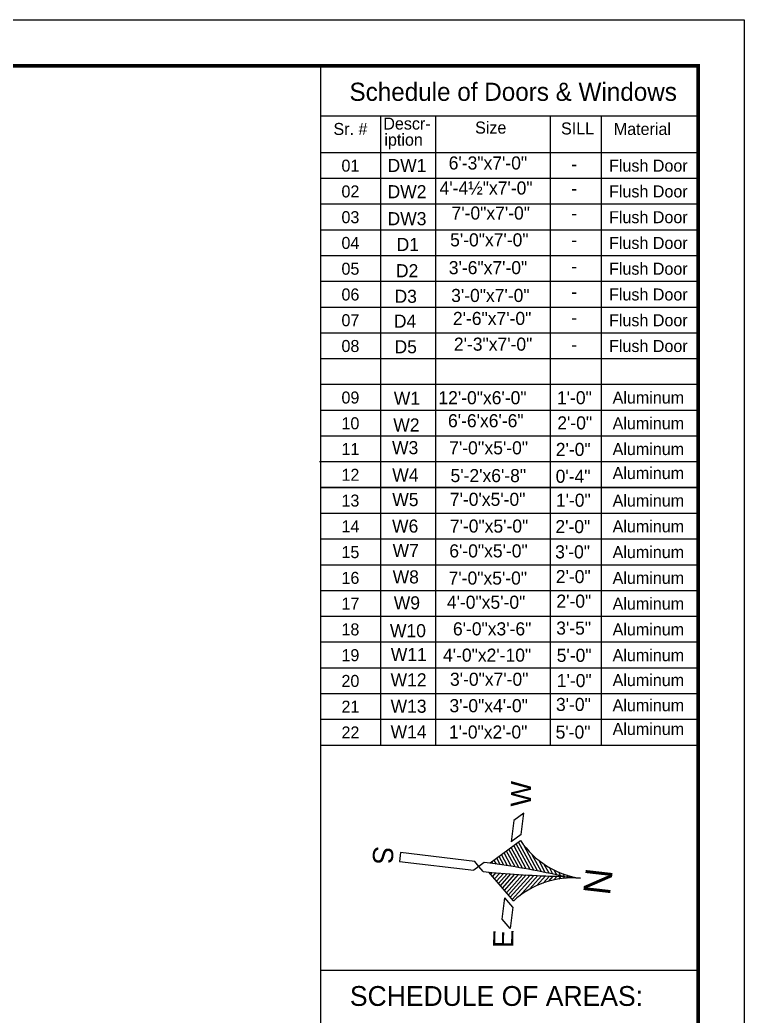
# Model space of a CAD drawing. Extents: x 10753 to 18704, y -5361 to 1140.
# Drawn here: x 12317.8 to 12659.2, y -252.7 to 216.9 of the extents above; entities that cross this region are included whole.
import ezdxf
from ezdxf.enums import TextEntityAlignment as Align

# ---------------------------------------------------------------- set-up
doc = ezdxf.new("R2010")
doc.units = 0
doc.header["$LTSCALE"] = 30
doc.header["$MEASUREMENT"] = 0
doc.layers.get('0').update_dxf_attribs({"linetype": 'CONTINUOUS'})
doc.layers.add('BARS', color=1, linetype='CONTINUOUS', lineweight=18)
for name, color, linetype in [('SEAL', 1, 'CONTINUOUS'), ('stairs terrace', 1, 'CONTINUOUS'), ('TEXT', 13, 'CONTINUOUS'), ('WL', 9, 'CONTINUOUS')]:
    doc.layers.add(name, color=color, linetype=linetype)
doc.styles.add('ROMAND', font='stylu.ttf', dxfattribs={"height": 2})
doc.styles.add('SEAL TEXT', font='stylu.ttf', dxfattribs={"height": 6})
doc.styles.get("Standard").update_dxf_attribs({"font": 'stylu.ttf', "height": 3})

# ---------------------------------------------------------------- blocks, each defined once
blk = doc.blocks.new('BLOCK')
at = {"layer": 'stairs terrace'}
h = blk.add_hatch(dxfattribs=at)
h.set_pattern_fill('ANSI31', color=256, scale=58.369075, angle=273.2952, style=0)
h.set_pattern_definition([(318.29515, (9099.2574, 6632.302), (4.854071, 5.447162), [])])
h.paths.add_polyline_path([(2258.7, 1381), (2259.5, 1387.8), (2189.2, 1328.4, -0.210871), (2244.4, 1165.6), (2249.1, 1205.8, -0.018617)])
h = blk.add_hatch(dxfattribs=at)
h.set_pattern_fill('ANSI31', color=256, scale=58.369075, angle=273.2952, style=0)
h.set_pattern_definition([(208.29515, (-3155.794, 8072.991), (-3.458468, 6.424374), [])])
h.paths.add_polyline_path([(2244.4, 1165.6), (2249.1, 1205.8, 0.018617), (2280.4, 1378.4), (2281.2, 1385.3), (2335.9, 1311.2, 0.210871)])
for p, q in [((2285.1, 1605.2), (2263.9, 1425)), ((2306.8, 1602.7), (2285.1, 1605.2)), ((2285.6, 1422.4), (2306.8, 1602.7)), ((2261.2, 1401.8), (2273.4, 1412.1)), ((2273.4, 1412.1), (2263.9, 1425)), ((2273.4, 1412.1), (2285.6, 1422.4)), ((2282.9, 1399.3), (2273.4, 1412.1)), ((2189.2, 1328.4), (2259.5, 1387.8)), ((2261.2, 1401.8), (2258.7, 1381)), ((2280.4, 1378.4), (2282.9, 1399.3)), ((2335.9, 1311.2), (2281.2, 1385.3)), ((2122.2, 1336.3), (2145.1, 1355.6)), ((2174.3, 1330.2), (2122.2, 1336.3)), ((2145.1, 1355.6), (2197.2, 1349.5)), ((2174.3, 1330.2), (2197.2, 1349.5)), ((2385, 1327.4), (2332.9, 1333.5)), ((2350.7, 1309.4), (2332.9, 1333.5)), ((2350.7, 1309.4), (2402.8, 1303.3)), ((2402.8, 1303.3), (2385, 1327.4)), ((2249.1, 1205.8), (2244.4, 1165.6))]:
    blk.add_line(p, q, dxfattribs=at)
for centre, radius, start, end in [((4605.8, 1164.6), 2357, 174.7332, 178.9995), ((-52.9, 1712.3), 2357, 347.5908, 351.8571), ((2032.3, 1184.4), 212.9, 354.919, 42.5493), ((2455.1, 1134.7), 212.9, 124.0411, 171.6713)]:
    blk.add_arc(centre, radius, start, end, dxfattribs=at)
at = {"layer": 'TEXT'}
for s, height, rotation, p in [('S', 49.2, 177.582, (2323.5, 1669.2)), ('E', 49.2, 359.2542, (2074.8, 1328.7)), ('W', 49.2, 359.4702, (2418.6, 1285.7)), ('N', 65.6, 353.4275, (2201.3, 1093.8))]:
    blk.add_text(s, height=height, rotation=rotation, dxfattribs=at).set_placement(p)

msp = doc.modelspace()

# ---------------------------------------------------------------- linework, layer by layer
at = {"layer": 'SEAL', "color": 1}
for p, q in [((12459.45685, 195.27145), (12459.45685, -713.52291)), ((12637.6012, 195.27145), (12459.45685, 195.27145)), ((12637.6012, 195.27145), (12459.45685, 195.27145)), ((12459.45685, 171.72933), (12637.6012, 171.72933)), ((12487.798, 171.72933), (12487.798, -124.93008)), ((12513.74251, 171.72933), (12513.74251, -124.93008)), ((12567.82424, 171.72933), (12567.82424, -124.93008)), ((12591.85113, 171.72933), (12591.85113, -124.93008)), ((12459.45685, 154.43266), (12637.6012, 154.43266)), ((12459.45685, 142.28646), (12637.6012, 142.28646)), ((12459.45685, 130.14025), (12637.6012, 130.14025)), ((12459.45685, 117.99404), (12637.6012, 117.99404)), ((12459.45685, 105.84784), (12637.6012, 105.84784)), ((12459.45685, 93.70163), (12637.6012, 93.70163)), ((12459.45685, 81.55543), (12637.6012, 81.55543)), ((12459.45685, 69.40922), (12637.6012, 69.40922)), ((12459.45685, 57.26301), (12637.6012, 57.26301)), ((12459.45685, 45.11681), (12637.6012, 45.11681)), ((12459.45685, 32.9706), (12637.6012, 32.9706)), ((12459.45685, 20.8244), (12637.6012, 20.8244)), ((12459.09788, 8.67819), (12637.24224, 8.67819)), ((12459.09788, 8.67819), (12596.5243, 8.67819)), ((12459.09788, 8.67819), (12637.24224, 8.67819)), ((12459.45685, 8.67819), (12637.6012, 8.67819)), ((12459.45685, 8.67819), (12637.6012, 8.67819)), ((12637.6012, -3.46802), (12459.45685, -3.46802)), ((12459.45685, -3.46802), (12637.6012, -3.46802)), ((12459.45685, -15.61422), (12637.6012, -15.61422)), ((12459.45685, -27.76043), (12637.6012, -27.76043)), ((12459.45685, -39.90663), (12637.6012, -39.90663)), ((12459.45685, -52.05284), (12637.6012, -52.05284)), ((12459.45685, -64.19905), (12637.6012, -64.19905)), ((12459.45685, -76.34525), (12637.6012, -76.34525)), ((12459.45685, -88.49146), (12637.6012, -88.49146)), ((12459.45685, -100.63766), (12637.6012, -100.63766)), ((12459.45685, -112.78387), (12637.6012, -112.78387)), ((12459.45685, -124.93008), (12637.6012, -124.93008)), ((12637.6012, -231.28241), (12459.45685, -231.28241))]:
    msp.add_line(p, q, dxfattribs=at)
msp.add_lwpolyline([(12659.23917, 216.90941), (12659.23917, -735.16087), (11241.16089, -735.16087), (11241.16089, 216.90941)], close=True, dxfattribs=at)
at = {"layer": 'WL', "const_width": 1.80316}
msp.add_lwpolyline([(12637.6012, 195.27145), (12637.6012, -713.52291), (11262.79885, -713.52291), (11262.79885, 195.27145)], close=True, dxfattribs=at)

# ---------------------------------------------------------------- block references
at = {"xscale": 0.1938507180983488, "yscale": 0.1938507180983488, "zscale": 0.1938507180983488, "rotation": 90}
msp.add_blockref('BLOCK', (12807.99625, -622.8425), dxfattribs=at)

# ---------------------------------------------------------------- texts
at = {"layer": 'BARS', "ltscale": 8, "style": 'SEAL TEXT'}
for s, height, p in [('DW1', 6.169109, (12491.14553, 145.22649)), ('6\'-3"x7\'-0"', 6.1691089, (12519.97668, 146.38918)), ('-', 6.16911, (12577.77333, 145.86115)), ('DW2', 6.169109, (12491.14553, 132.84086)), ('4\'-4½"x7\'-0"', 6.1691089, (12515.65257, 134.58396)), ('-', 6.16911, (12577.77333, 134.38873)), ('7\'-0"x7\'-0"', 6.1691089, (12521.31479, 122.77874)), ('DW3', 6.169109, (12491.14553, 120.12635)), ('-', 6.16911, (12577.77333, 122.73421)), ('D1 ', 6.169109, (12495.42392, 107.97913)), ('5\'-0"x7\'-0"', 6.1691089, (12520.64705, 110.14096)), ('-', 6.16911, (12577.77333, 110.12142)), ('D2', 6.169109, (12495.09483, 95.59354)), ('3\'-6"x7\'-0"', 6.1691089, (12520.02568, 97.03657)), ('-', 6.16911, (12577.77333, 97.73849)), ('D3', 6.169109, (12494.43657, 83.53673)), ('3\'-0"x7\'-0"', 6.1691089, (12521.12795, 83.93223)), ('-', 6.16911, (12577.77333, 85.71976)), ('D4', 6.169109, (12494.10759, 71.8088)), ('2\'-6"x7\'-0"', 6.1691089, (12521.96435, 73.10138)), ('-', 6.16911, (12577.77333, 73.51892)), ('D5', 6.169109, (12494.43667, 59.75209)), ('2\'-3"x7\'-0"', 6.1691089, (12522.42807, 60.97136)), ('-', 6.16911, (12577.77333, 60.77183)), ('W1', 6.169109, (12494.09626, 35.45895)), ('12\'-0"x6\'-0"', 6.1691089, (12515.11809, 35.72012)), ('1\'-0"', 6.169109, (12571.01601, 35.7147)), ('W2', 6.169109, (12493.85999, 22.87426)), ('6\'-6\'x6\'-6"', 6.1691089, (12519.64791, 24.88597)), ('2\'-0"', 6.169109, (12571.17785, 23.8617)), ('W3', 6.169109, (12493.26669, 12.17854)), ('7\'-0\'\'x5\'-0"', 6.1691089, (12520.18979, 12.0937)), ('2\'-0"', 6.169109, (12570.46595, 11.35324)), ('W4', 6.169109, (12493.37295, -0.73488)), ('5\'-2\'x6\'-8"', 6.1691089, (12520.83577, -0.98412)), ('0\'-4"', 6.169109, (12570.4015, -1.31857)), ('W5', 6.169109, (12493.37295, -12.3119)), ('7\'-0\'x5\'-0"', 6.1691089, (12520.51459, -12.17131)), ('1\'-0"', 6.169109, (12570.51137, -12.59833)), ('W6', 6.169109, (12493.27233, -24.78912)), ('7\'-0"x5\'-0"', 6.1691089, (12520.51459, -24.78462)), ('2\'-0"', 6.169109, (12570.29153, -25.04421)), ('W7', 6.169109, (12493.53895, -36.2784)), ('6\'-0"x5\'-0"', 6.1691089, (12520.2484, -36.48496)), ('3\'-0"', 6.169109, (12570.17634, -36.94141)), ('W8', 6.169109, (12493.551, -48.74683)), ('7\'-0"x5\'-0"', 6.1691089, (12519.93765, -49.30998)), ('2\'-0"', 6.169109, (12570.48584, -48.60278)), ('W9', 6.169109, (12494.08402, -60.99317)), ('4\'-0"x5\'-0"', 6.1691089, (12519.11434, -60.68537)), ('2\'-0"', 6.169109, (12570.76076, -60.19003)), ('W10', 6.169109, (12492.27095, -74.10017)), ('6\'-0"x3\'-6"', 6.1691089, (12521.96478, -73.24664)), ('3\'-5"', 6.169109, (12570.66913, -72.88111)), ('W11', 6.169109, (12492.68713, -85.33381)), ('4\'-0"x2\'-10"', 6.1691089, (12517.29812, -85.64637)), ('5\'-0"', 6.169109, (12570.90041, -85.73264)), ('W12', 6.169109, (12492.58142, -97.27946)), ('3\'-0"x7\'-0"', 6.1691089, (12520.58061, -97.01516)), ('1\'-0"', 6.169109, (12570.94473, -97.62829)), ('3\'-0"x4\'-0"', 6.1691089, (12520.3303, -109.4709)), ('3\'-0"', 6.169109, (12570.5469, -108.8844)), ('W13', 6.169109, (12492.58142, -109.72324)), ('W14', 6.169109, (12492.58142, -121.78655)), ('1\'-0"x2\'-0"', 6.1691089, (12520.08597, -121.89758)), ('5\'-0"', 6.169109, (12570.38631, -121.92238))]:
    msp.add_text(s, height=height, dxfattribs=at).set_placement(p)
at = {"layer": 'SEAL', "color": 1, "style": 'SEAL TEXT'}
for s, height, p in [('Schedule of Doors & Windows', 8.5466947, (12550.37714, 178.76175)), ('Descr-', 5.668229, (12500.30651, 165.22114)), ('Size', 5.668229, (12539.79454, 163.31961)), ('Sr. #', 5.668229, (12473.63682, 162.66955)), ('Material', 5.668229, (12611.29382, 162.66955)), ('01', 5.668229, (12473.63682, 145.37288)), ('Flush Door', 5.668229, (12614.11358, 145.37288)), ('02', 5.668229, (12473.63682, 133.22667)), ('Flush Door', 5.668229, (12614.11358, 133.22667)), ('03', 5.668229, (12473.63682, 121.08046)), ('Flush Door', 5.668229, (12614.11358, 121.08046)), ('04', 5.668229, (12473.63682, 108.93426)), ('Flush Door', 5.668229, (12614.11358, 108.93426)), ('05', 5.668229, (12473.63682, 96.78805)), ('Flush Door', 5.668229, (12614.11358, 96.78805)), ('06', 5.668229, (12473.63682, 84.64185)), ('Flush Door', 5.668229, (12614.11358, 84.64185)), ('07', 5.668229, (12473.63682, 72.49564)), ('Flush Door', 5.668229, (12614.11358, 72.49564)), ('08', 5.668229, (12473.63682, 60.34943)), ('Flush Door', 5.668229, (12614.11358, 60.34943)), ('09', 5.668229, (12473.63682, 36.05702)), ('Aluminum', 5.668229, (12614.11358, 36.05702)), ('10', 5.668229, (12473.63682, 23.91082)), ('Aluminum', 5.668229, (12614.11358, 23.91082)), ('11', 5.668229, (12473.63682, 11.76461)), ('Aluminum', 5.668229, (12614.11358, 11.76461)), ('12', 5.668229, (12473.63682, -0.3816)), ('Aluminum', 5.668229, (12614.11358, 0.44787)), ('13', 5.668229, (12473.63682, -12.5278)), ('Aluminum', 5.668229, (12614.11358, -12.5278)), ('Aluminum', 5.668229, (12614.11358, -24.67401)), ('14', 5.668229, (12473.63682, -24.67401)), ('15', 5.668229, (12473.63682, -36.82021)), ('Aluminum', 5.668229, (12614.11358, -36.82021)), ('16', 5.668229, (12473.63682, -48.96642)), ('Aluminum', 5.668229, (12614.11358, -48.96642)), ('17', 5.668229, (12473.63682, -61.11263)), ('Aluminum', 5.668229, (12614.11358, -61.11263)), ('18', 5.668229, (12473.63682, -73.25883)), ('Aluminum', 5.668229, (12614.11358, -73.25883)), ('19', 5.668229, (12473.63682, -85.40504)), ('Aluminum', 5.668229, (12614.11358, -85.40504)), ('20', 5.668229, (12473.63682, -97.55124)), ('Aluminum', 5.668229, (12614.11358, -97.15669)), ('Aluminum', 5.668229, (12614.11358, -108.99889)), ('21', 5.668229, (12473.63682, -109.69745)), ('22', 5.668229, (12473.63682, -121.84366)), ('Aluminum', 5.668229, (12614.11358, -120.19967))]:
    msp.add_text(s, height=height, dxfattribs=at).set_placement(p, align=Align.CENTER)
at = {"layer": 'SEAL', "color": 1, "style": 'ROMAND'}
msp.add_text('SCHEDULE OF AREAS:', height=9.3467011, dxfattribs=at).set_placement((12473.38407, -247.92135))
at = {"layer": 'SEAL', "color": 1, "char_height": 5.668229, "attachment_point": 1, "style": 'SEAL TEXT'}
for s, width, insert in [('SILL', 10.2046569, (12572.93916, 168.57987)), ('iption', 12.7659343, (12489.65762, 163.27638))]:
    msp.add_mtext_dynamic_manual_height_columns(s, width=width, gutter_width=45, heights=[0], dxfattribs=dict(at, insert=insert))

doc.saveas('drawing.dxf')
